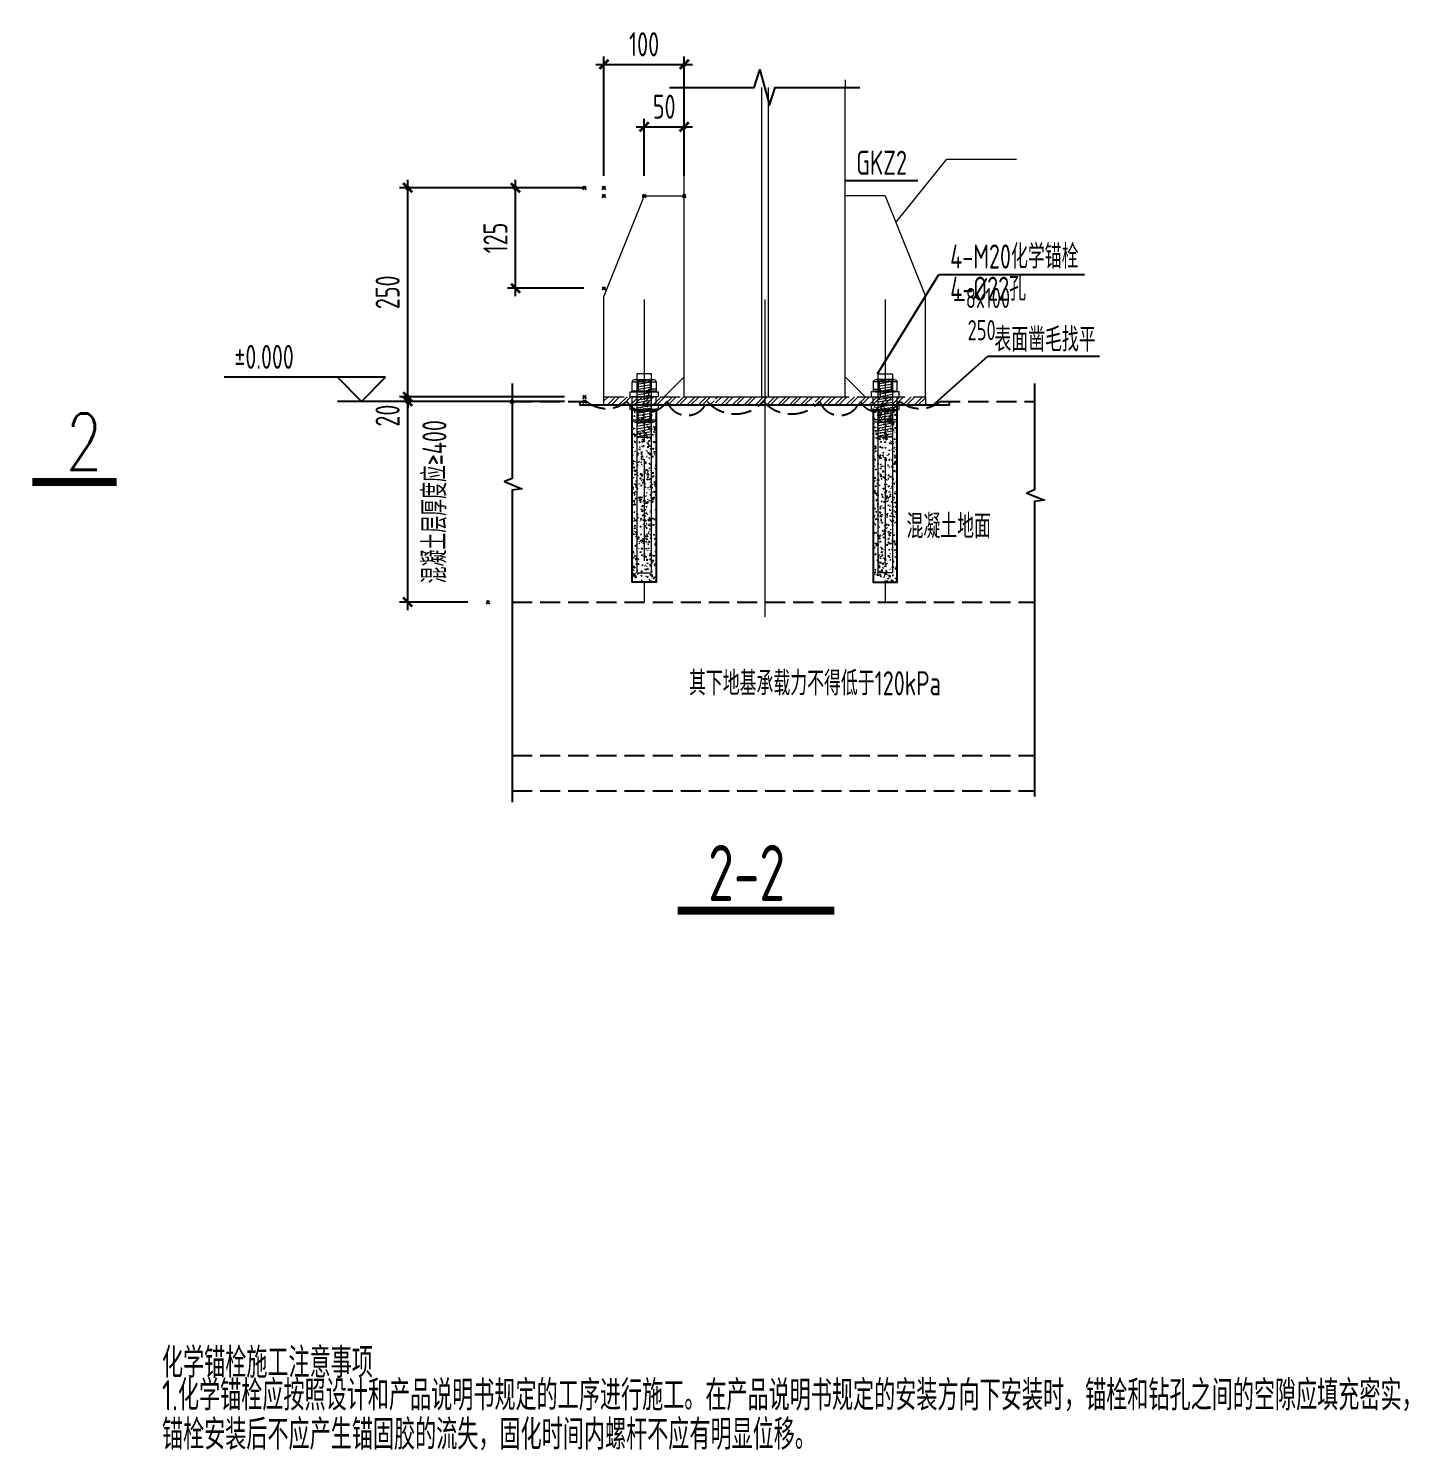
# Model space of a CAD drawing. Extents: x 498328 to 716449, y -893371 to -467753.
# Drawn here: x 580750 to 597922, y -660335 to -642646 of the extents above; entities that cross this region are included whole.
import ezdxf
from ezdxf.enums import TextEntityAlignment as Align

# ---------------------------------------------------------------- set-up
doc = ezdxf.new("R2010")
doc.units = 0
doc.header["$LTSCALE"] = 1000
doc.header["$PDMODE"] = 35
doc.header["$PDSIZE"] = 20
for name, pattern in [('CENTER', [2, 1.25, -0.25, 0.25, -0.25]), ('CENTER2', [28.575, 19.05, -3.175, 3.175, -3.175]), ('Continuous-STNodeDetDraw-DimText', [0]), ('Continuous-STNodeDetDraw-Stiff', [0]), ('DASH', [0.35, 0.25, -0.1])]:
    doc.linetypes.add(name, pattern=pattern)
doc.layers.get('0').update_dxf_attribs({"linetype": 'CONTINUOUS'})
doc.layers.add('22', color=7, linetype='CONTINUOUS', plot=False)
for name, color, linetype in [('AXIS', 251, 'CENTER'), ('DIM', 3, 'CONTINUOUS'), ('DIM_ELEV', 3, 'CONTINUOUS'), ('PUB_TEXT', 7, 'CONTINUOUS'), ('TEXT', 2, 'CONTINUOUS'), ('THIN', 7, 'CONTINUOUS'), ('柱', 2, 'CONTINUOUS')]:
    doc.layers.add(name, color=color, linetype=linetype)
for name, color, linetype, lineweight in [('加强板', 3, 'CONTINUOUS', 9), ('螺栓孔', 51, 'CONTINUOUS', 15), ('详图加劲板', 103, 'CONTINUOUS', 18), ('详图标注文字', 7, 'CONTINUOUS', 18)]:
    doc.layers.add(name, color=color, linetype=linetype, lineweight=lineweight)
doc.styles.add('HZTXT', font='txt.shx', dxfattribs={"bigfont": 'HZTXT'})
doc.styles.add('StTextStyle', font='yjkeng.shx', dxfattribs={"width": 0.7, "height": 250, "bigfont": 'yjkchn.shx'})
doc.styles.add('TSSD_DIMENSION', font='Tssdeng.shx', dxfattribs={"width": 0.7, "bigfont": 'hztxt.shx'})
doc.styles.add('TSSD_NORM', font='Tssdeng.shx', dxfattribs={"width": 0.7, "bigfont": 'hztxt.shx'})
doc.styles.add('TSSD_REIN', font='Tssdeng.shx', dxfattribs={"width": 0.7, "bigfont": 'hztxt.shx'})
doc.dimstyles.new('TSSD_10_100', dxfattribs={"dimtxt": 300, "dimasz": 80, "dimexe": 100, "dimexo": 250, "dimgap": 100, "dimtad": 1, "dimdec": 0, "dimlfac": 0.1, "dimzin": 0, "dimdsep": 46, "dimtxsty": 'TSSD_DIMENSION', "dimblk": 'ARCHTICK', "dimcen": 0, "dimdle": 100, "dimclrt": 7, "dimadec": 0, "dimazin": 0, "dimtfac": 1, "dimtdec": 0, "dimtix": 1, "dimtmove": 2, "dimatfit": 3, "dimldrblk": 'ARCHTICK', "dimfxl": 0, "dimtolj": 1, "dimtzin": 0, "dimarcsym": 0})

# ---------------------------------------------------------------- blocks, each defined once
blk = doc.blocks.new('A$C0D6655A2')
at = {"layer": 'TEXT', "style": 'TSSD_NORM', "width": 0.7}
for s, p in [('化学锚栓施工注意事项', (15357, 12825)), ('1.化学锚栓应按照设计和产品说明书规定的工序进行施工。在产品说明书规定的安装方向下安装时，锚栓和钻孔之间的空隙应填充密实，', (15357, 12420)), ('锚栓安装后不应产生锚固胶的流失，固化时间内螺杆不应有明显位移。', (15357, 11932))]:
    blk.add_text(s, height=375, dxfattribs=at).set_placement(p)
blk = doc.blocks.new('N-M12')
at = {"color": 2, "linetype": 'CENTER2', "ltscale": 0.0075}
blk.add_line((-11.9, 0), (1.4, 0), dxfattribs=at)
for p, q in [((-8.8, -10.4), (-8.8, 10.4)), ((-8.8, 5.2), (-0.6, 5.2)), ((-8.8, -5.2), (-0.6, -5.2))]:
    blk.add_line(p, q)
for points in [[(-10.8, -8), (-10.8, 8)], [(-8.8, 10.4), (-0.6, 10.4), (-0.6, -10.4), (-8.8, -10.4)]]:
    blk.add_lwpolyline(points)
blk.add_lwpolyline([(-0.6, 8.3), (0, 8.3), (0, -8.3), (-0.6, -8.3)], close=True)
for centre, radius, start, end in [((-8.1, 7.8), 2.69, 104.6759, 255.3241), ((-3, 0), 7.75, 137.8966, 222.1034), ((-8.1, -7.8), 2.69, 104.6759, 255.3241)]:
    blk.add_arc(centre, radius, start, end)
blk = doc.blocks.new('_ARCHTICK')
at = {"color": 0, "const_width": 0.4}
blk.add_lwpolyline([(-0.71, -0.71), (0.71, 0.71)], dxfattribs=at)
blk = doc.blocks.new('*D107')
at = {"layer": '22', "color": 0, "transparency": 16777216}
for p in [(585469, -647285), (586767, -647285), (586469, -649781)]:
    blk.add_point(p, dxfattribs=at)
at = {"layer": 'DIM', "color": 0, "lineweight": -2, "transparency": 16777216}
for p, q in [((585469, -649881), (585469, -647185)), ((586517, -647285), (585369, -647285)), ((586219, -649781), (585369, -649781))]:
    blk.add_line(p, q, dxfattribs=at)
at = {"layer": 'DIM', "color": 0, "lineweight": -2, "transparency": 16777216, "xscale": 80, "yscale": 80, "zscale": 80}
for p, rotation in [((585469, -647285), 90), ((585469, -649781), 270)]:
    blk.add_blockref('_ARCHTICK', p, dxfattribs=dict(at, rotation=rotation))
at = {"layer": 'DIM', "color": 7, "transparency": 16777216, "insert": (585804, -648533), "char_height": 300, "attachment_point": 5, "rotation": 90, "style": 'TSSD_DIMENSION'}
blk.add_mtext('\\A1;混凝土层厚度应≥400', dxfattribs=at)
blk = doc.blocks.new('*D110')
at = {"layer": '22', "color": 0, "transparency": 16777216}
for p in [(586811, -644628), (587911, -644628), (587911, -645878)]:
    blk.add_point(p, dxfattribs=at)
at = {"layer": 'DIM', "color": 0, "lineweight": -2, "transparency": 16777216}
for p, q in [((586811, -645978), (586811, -644528)), ((587661, -644628), (586711, -644628)), ((587661, -645878), (586711, -645878))]:
    blk.add_line(p, q, dxfattribs=at)
at = {"layer": 'DIM', "color": 0, "lineweight": -2, "transparency": 16777216, "xscale": 80, "yscale": 80, "zscale": 80}
for p, rotation in [((586811, -644628), 90), ((586811, -645878), 270)]:
    blk.add_blockref('_ARCHTICK', p, dxfattribs=dict(at, rotation=rotation))
at = {"layer": 'DIM', "color": 7, "transparency": 16777216, "insert": (586561, -645253), "char_height": 300, "attachment_point": 5, "rotation": 90, "style": 'TSSD_DIMENSION'}
blk.add_mtext('\\A1;125', dxfattribs=at)
blk = doc.blocks.new('*D111')
at = {"layer": '22', "color": 0, "transparency": 16777216}
for p in [(585469, -647228), (587669, -647228), (587669, -647285)]:
    blk.add_point(p, dxfattribs=at)
at = {"layer": 'DIM', "color": 0, "lineweight": -2, "transparency": 16777216}
for p, q in [((587419, -647228), (585369, -647228)), ((585469, -647228), (585469, -647148)), ((585469, -647285), (585469, -647228)), ((587419, -647285), (585369, -647285)), ((585469, -647285), (585469, -647365))]:
    blk.add_line(p, q, dxfattribs=at)
at = {"layer": 'DIM', "color": 0, "lineweight": -2, "transparency": 16777216, "xscale": 80, "yscale": 80, "zscale": 80}
for p, rotation in [((585469, -647228), 270), ((585469, -647285), 90)]:
    blk.add_blockref('_ARCHTICK', p, dxfattribs=dict(at, rotation=rotation))
at = {"layer": 'DIM', "color": 7, "transparency": 16777216, "insert": (585219, -647462), "char_height": 300, "attachment_point": 5, "rotation": 90, "style": 'TSSD_DIMENSION'}
blk.add_mtext('\\A1;20', dxfattribs=at)
blk = doc.blocks.new('*D112')
at = {"layer": '22', "color": 0, "transparency": 16777216}
for p in [(585469, -644628), (587669, -644628), (587669, -647228)]:
    blk.add_point(p, dxfattribs=at)
at = {"layer": 'DIM', "color": 0, "lineweight": -2, "transparency": 16777216}
for p, q in [((585469, -647328), (585469, -644528)), ((587419, -644628), (585369, -644628)), ((587419, -647228), (585369, -647228))]:
    blk.add_line(p, q, dxfattribs=at)
at = {"layer": 'DIM', "color": 0, "lineweight": -2, "transparency": 16777216, "xscale": 80, "yscale": 80, "zscale": 80}
for p, rotation in [((585469, -644628), 90), ((585469, -647228), 270)]:
    blk.add_blockref('_ARCHTICK', p, dxfattribs=dict(at, rotation=rotation))
at = {"layer": 'DIM', "color": 7, "transparency": 16777216, "insert": (585219, -645928), "char_height": 300, "attachment_point": 5, "rotation": 90, "style": 'TSSD_DIMENSION'}
blk.add_mtext('\\A1;250', dxfattribs=at)
blk = doc.blocks.new('*D113')
at = {"layer": '22', "color": 0, "transparency": 16777216}
for p in [(588911, -643870), (588411, -644728), (588911, -644728)]:
    blk.add_point(p, dxfattribs=at)
at = {"layer": 'DIM', "color": 0, "lineweight": -2, "transparency": 16777216}
for p, q in [((588311, -643870), (589011, -643870)), ((588411, -644478), (588411, -643770)), ((588911, -644478), (588911, -643770))]:
    blk.add_line(p, q, dxfattribs=at)
at = {"layer": 'DIM', "color": 0, "lineweight": -2, "transparency": 16777216, "xscale": 80, "yscale": 80, "zscale": 80, "rotation": 180}
blk.add_blockref('_ARCHTICK', (588411, -643870), dxfattribs=at)
at = {"layer": 'DIM', "color": 0, "lineweight": -2, "transparency": 16777216, "xscale": 80, "yscale": 80, "zscale": 80}
blk.add_blockref('_ARCHTICK', (588911, -643870), dxfattribs=at)
at = {"layer": 'DIM', "color": 7, "transparency": 16777216, "insert": (588661, -643620), "char_height": 300, "attachment_point": 5, "style": 'TSSD_DIMENSION'}
blk.add_mtext('\\A1;50', dxfattribs=at)
blk = doc.blocks.new('*D114')
at = {"layer": '22', "color": 0, "transparency": 16777216}
for p in [(588911, -643093), (587911, -644728), (588911, -644728)]:
    blk.add_point(p, dxfattribs=at)
at = {"layer": 'DIM', "color": 0, "lineweight": -2, "transparency": 16777216}
for p, q in [((587811, -643093), (589011, -643093)), ((587911, -644478), (587911, -642993)), ((588911, -644478), (588911, -642993))]:
    blk.add_line(p, q, dxfattribs=at)
at = {"layer": 'DIM', "color": 0, "lineweight": -2, "transparency": 16777216, "xscale": 80, "yscale": 80, "zscale": 80, "rotation": 180}
blk.add_blockref('_ARCHTICK', (587911, -643093), dxfattribs=at)
at = {"layer": 'DIM', "color": 0, "lineweight": -2, "transparency": 16777216, "xscale": 80, "yscale": 80, "zscale": 80}
blk.add_blockref('_ARCHTICK', (588911, -643093), dxfattribs=at)
at = {"layer": 'DIM', "color": 7, "transparency": 16777216, "insert": (588411, -642843), "char_height": 300, "attachment_point": 5, "style": 'TSSD_DIMENSION'}
blk.add_mtext('\\A1;100', dxfattribs=at)

msp = doc.modelspace()

# ---------------------------------------------------------------- hatches: boundary and pattern name
h = msp.add_hatch()
h.set_pattern_fill('离散材料', color=256, scale=50, style=0)
h.set_pattern_definition([(0, (-2840043.43, 193011.68), (132, 228), [12, -201, 9, -87, 18, -213]), (10, (-2840100.43, 193134.68), (80.676137, 285.344285), [21, -51, 27, -159, 15, -198]), (20, (-2840130.43, 193038.68), (133.4709536, 220.9762534), [24, -165, 21, -123, 15, -96]), (30, (-2840043.43, 193020.68), (-21.969256, 254.051868), [15, -99, 12, -147, 9, -195]), (40, (-2840127.43, 193086.68), (33.8359173, 216.3703554), [12, -132, 9, -84, 24, -153]), (50, (-2840082.43, 192978.68), (-80.247865, 235.733494), [6, -111, 15, -183, 18, -93]), (60, (-2840073.43, 192999.68), (-99.47303, 223.707658), [15, -123, 6, -144, 12, -111]), (70, (-2840106.43, 192963.68), (-109.89227, 215.586848), [9, -57, 18, -96, 12, -132]), (80, (-2840091.43, 193140.68), (-208.565344, 164.71945), [21, -132, 9, -156, 18, -147]), (90, (-2840073.43, 193011.68), (-264, 111), [18, -93, 12, -183, 6, -186]), (100, (-2840121.43, 193104.68), (-247.971459, 145.145291), [21, -117, 18, -96, 21, -219]), (110, (-2840142.43, 192933.68), (-240.440342, 81.691138), [24, -78, 12, -159, 18, -174]), (120, (-2840223.43, 192969.68), (-286.649944, 28.492268), [15, -201, 18, -93, 21, -123]), (130, (-2840157.43, 192903.68), (-279.107767, 71.266081), [9, -66, 12, -129, 24, -168]), (140, (-2840247.43, 193143.68), (-220.5968516, -34.205688), [18, -108, 21, -93, 12, -126]), (150, (-2839998.43, 192885.68), (-204.824972, -120.767259), [12, -84, 24, -186, 21, -171]), (160, (-2840196.43, 193053.68), (-237.901074, -162.428689), [18, -126, 15, -114, 12, -183]), (170, (-2840178.43, 192981.68), (-215.644047, -169.123165), [27, -99, 18, -135, 24, -132])])
edge = h.paths.add_edge_path()
edge.add_arc((588473.6, -647442.9), 119.4, 42.92939, 120.20841)
edge.add_line((588413.5, -647339.6), (588411, -649535.1))
edge.add_line((588411, -649535.1), (588561, -649535.1))
edge.add_line((588561, -649535.1), (588561, -647361.5))
edge = h.paths.add_edge_path()
edge.add_line((588261, -649535.1), (588411, -649535.1))
edge.add_line((588411, -649535.1), (588413.5, -647339.6))
edge.add_arc((588244.8, -646979.1), 398.1, 272.33418, 295.07337, ccw=False)
edge.add_line((588261, -647376.8), (588261, -649535.1))
h = msp.add_hatch()
h.set_pattern_fill('离散材料', color=256, scale=50, style=0)
h.set_pattern_definition([(0, (-2839853.43, 193011.68), (132, 228), [12, -201, 9, -87, 18, -213]), (10, (-2839910.43, 193134.68), (80.676137, 285.344285), [21, -51, 27, -159, 15, -198]), (20, (-2839940.43, 193038.68), (133.4709536, 220.9762534), [24, -165, 21, -123, 15, -96]), (30, (-2839853.43, 193020.68), (-21.969256, 254.051868), [15, -99, 12, -147, 9, -195]), (40, (-2839937.43, 193086.68), (33.8359173, 216.3703554), [12, -132, 9, -84, 24, -153]), (50, (-2839892.43, 192978.68), (-80.247865, 235.733494), [6, -111, 15, -183, 18, -93]), (60, (-2839883.43, 192999.68), (-99.47303, 223.707658), [15, -123, 6, -144, 12, -111]), (70, (-2839916.43, 192963.68), (-109.89227, 215.586848), [9, -57, 18, -96, 12, -132]), (80, (-2839901.43, 193140.68), (-208.565344, 164.71945), [21, -132, 9, -156, 18, -147]), (90, (-2839883.43, 193011.68), (-264, 111), [18, -93, 12, -183, 6, -186]), (100, (-2839931.43, 193104.68), (-247.971459, 145.145291), [21, -117, 18, -96, 21, -219]), (110, (-2839952.43, 192933.68), (-240.440342, 81.691138), [24, -78, 12, -159, 18, -174]), (120, (-2840033.43, 192969.68), (-286.649944, 28.492268), [15, -201, 18, -93, 21, -123]), (130, (-2839967.43, 192903.68), (-279.107767, 71.266081), [9, -66, 12, -129, 24, -168]), (140, (-2840057.43, 193143.68), (-220.5968516, -34.205688), [18, -108, 21, -93, 12, -126]), (150, (-2839808.43, 192885.68), (-204.824972, -120.767259), [12, -84, 24, -186, 21, -171]), (160, (-2840006.43, 193053.68), (-237.901074, -162.428689), [18, -126, 15, -114, 12, -183]), (170, (-2839988.43, 192981.68), (-215.644047, -169.123165), [27, -99, 18, -135, 24, -132])])
edge = h.paths.add_edge_path()
edge.add_arc((591348.5, -647442.9), 119.4, 419.79159, 497.07061, ccw=False)
edge.add_line((591408.5, -647339.6), (591411, -649535.1))
edge.add_line((591411, -649535.1), (591261, -649535.1))
edge.add_line((591261, -649535.1), (591261, -647361.5))
edge = h.paths.add_edge_path()
edge.add_line((591561, -649535.1), (591411, -649535.1))
edge.add_line((591411, -649535.1), (591408.5, -647339.6))
edge.add_arc((591577.2, -646979.1), 398.1, 244.92663, 267.66582)
edge.add_line((591561, -647376.8), (591561, -649535.1))
at = {"layer": '加强板', "linetype": 'DASH'}
h = msp.add_hatch(dxfattribs=at)
h.set_pattern_fill('金属', color=256, scale=40, style=0)
h.set_pattern_definition([(45, (-2835692.18, 187078.68), (-70.710678, 70.710678), []), (45, (-2835645.04, 187078.68), (-70.710678, 70.710678), [])])
h.paths.add_polyline_path([(589281, -647227.8), (589257.7, -647227.8), (587911, -647227.8), (587911, -647327.8), (589281, -647327.8)])
h.paths.add_polyline_path([(590521, -647227.8), (590217.7, -647227.8), (589301, -647227.8), (589301, -647327.8), (589604.4, -647327.8), (590521, -647327.8)])
h.paths.add_polyline_path([(591911, -647227.8), (590541, -647227.8), (590541, -647327.8), (590564.4, -647327.8), (591911, -647327.8)])
at = {"layer": '螺栓孔'}
h = msp.add_hatch(dxfattribs=at)
h.set_pattern_fill('_USER', color=256, scale=32, angle=10, style=0, pattern_type=0)
h.set_pattern_definition([(10, (-3043997.37, 69549.057), (-5.55674169, 31.5138481), [])])
h.paths.add_polyline_path([(588501, -647012.6), (588321, -647012.6), (588321, -647731.3), (588501, -647731.3)])
h = msp.add_hatch(dxfattribs=at)
h.set_pattern_fill('_USER', color=256, scale=32, angle=10, style=0, pattern_type=0)
h.set_pattern_definition([(10, (-3043807.37, 69549.057), (-5.55674169, 31.5138481), [])])
h.paths.add_polyline_path([(591321, -647012.6), (591501, -647012.6), (591501, -647731.3), (591321, -647731.3)])

# ---------------------------------------------------------------- linework, layer by layer
for p, q in [((590911, -644538.9), (591817.6, -644538.9)), ((591316, -646940.8), (592079.1, -645705.4)), ((592079.1, -645705.4), (593892.2, -645705.4)), ((591989.5, -647346), (592685.6, -646723.6)), ((592685.6, -646723.6), (594075.5, -646723.6))]:
    msp.add_line(p, q)
for points in [[(586767.5, -647061.7), (586767.5, -648243.5), (586672.2, -648283.4), (586890.4, -648371.4), (586767.5, -648387.8), (586767.5, -652268.4)], [(593268.4, -647061.7), (593268.4, -648387), (593173.1, -648426.9), (593391.3, -648514.9), (593268.4, -648531.3), (593268.4, -652199.5)], [(587611, -647284.9), (587611, -647327.8), (592211, -647327.8), (592211, -647284.9)]]:
    msp.add_lwpolyline(points)
at = {"linetype": 'DASH'}
msp.add_lwpolyline([(586767.5, -647284.9), (587694.8, -647284.9, 0.3532582), (588194.8, -647284.9), (588194.8, -647284.9, 0.5451237), (588694.9, -647284.9), (588694.9, -647284.9, 0.6939632), (589195, -647284.9), (589195, -647284.9, 0.446764), (589894.8, -647284.9, 0.446764), (590594.6, -647284.9), (590594.6, -647284.9, 0.6939632), (591094.6, -647284.9), (591094.6, -647284.9, 0.5451237), (591594.7, -647284.9), (591594.7, -647284.9, 0.3532582), (592094.8, -647284.9), (593268.4, -647284.9)], format="xyb", dxfattribs=at)
at = {"color": 253}
for points in [[(588561, -647372.9), (588561, -649535.1), (588261, -649535.1), (588261, -647327.9)], [(591261, -647372.9), (591261, -649535.1), (591561, -649535.1), (591561, -647327.9)]]:
    msp.add_lwpolyline(points, dxfattribs=at)
at = {"const_width": 100}
for points in [[(580800.5, -648285.9), (581848.4, -648285.9)], [(588828.5, -653619.2), (590776.2, -653619.2)]]:
    msp.add_lwpolyline(points, dxfattribs=at)
at = {"linetype": 'DASH'}
for points in [[(586767.5, -649780.9), (593268.4, -649780.9)], [(586767.5, -651688.9), (593268.4, -651688.9)], [(586767.5, -652130.8), (593268.4, -652130.8)]]:
    msp.add_lwpolyline(points, dxfattribs=at)
at = {"layer": 'AXIS', "lineweight": 20}
for p, q in [((588411, -646019.1), (588411, -649965.9)), ((591411, -646019.1), (591411, -649965.9))]:
    msp.add_line(p, q, dxfattribs=at)
at = {"layer": 'DIM_ELEV'}
for p, q in [((585194, -646984.9), (583185.2, -646984.9)), ((584894, -647284.9), (584594, -646984.9)), ((584894, -647284.9), (585194, -646984.9)), ((586205.6, -647284.9), (584594, -647284.9))]:
    msp.add_line(p, q, dxfattribs=at)
at = {"layer": 'THIN'}
msp.add_lwpolyline([(588727, -643379.8), (589781, -643379.8), (589851, -643159.8), (589971, -643599.8), (590041, -643379.8), (591095, -643379.8)], dxfattribs=at)
at = {"layer": '加强板', "linetype": 'DASH'}
msp.add_lwpolyline([(587911, -647227.8), (591911, -647227.8), (591911, -647327.8), (587911, -647327.8), (587911, -647227.8)], dxfattribs=at)
at = {"layer": '柱', "lineweight": 18}
for p, q in [((588911, -643379.8), (588911, -643283.8)), ((590911, -643283.8), (590911, -643379.8)), ((588911, -643379.8), (589007, -643379.8)), ((588911, -647227.8), (588911, -643379.8)), ((589869.5, -643379.8), (589869.5, -647227.8)), ((589952.5, -643379.8), (589952.5, -647227.8)), ((590815, -643379.8), (590911, -643379.8)), ((590911, -647227.8), (590911, -643379.8)), ((588567, -647131.8), (588471, -647131.8)), ((588471, -647227.8), (588471, -647131.8)), ((588911, -647227.8), (590911, -647227.8)), ((591255, -647131.8), (591351, -647131.8)), ((591351, -647227.8), (591351, -647131.8))]:
    msp.add_line(p, q, dxfattribs=at)
at = {"layer": '螺栓孔', "color": 1}
msp.add_line((589911, -646019.1), (589911, -649965.9), dxfattribs=at)
at = {"layer": '螺栓孔'}
for p, q in [((588261, -647327.8), (588261, -647227.8)), ((588561, -647327.8), (588561, -647227.8)), ((591261, -647327.8), (591261, -647227.8)), ((591561, -647327.8), (591561, -647227.8)), ((588321, -647731.3), (588501, -647731.3)), ((591501, -647731.3), (591321, -647731.3))]:
    msp.add_line(p, q, dxfattribs=at)
for points in [[(588501, -649419.2), (588501, -646940.8), (588321, -646940.8), (588321, -649419.2), (588501, -649419.2)], [(591321, -649419.2), (591321, -646940.8), (591501, -646940.8), (591501, -649419.2), (591321, -649419.2)], [(588237.7, -647168.1), (588584.4, -647168.1), (588584.4, -647227.8), (588237.7, -647227.8)], [(591584.4, -647168.1), (591237.7, -647168.1), (591237.7, -647227.8), (591584.4, -647227.8)], [(588237.7, -647327.8), (588584.4, -647327.8), (588584.4, -647387.6), (588237.7, -647387.6)], [(591584.4, -647327.8), (591237.7, -647327.8), (591237.7, -647387.6), (591584.4, -647387.6)]]:
    msp.add_lwpolyline(points, close=True, dxfattribs=at)
at = {"layer": '详图加劲板', "color": 103, "linetype": 'Continuous-STNodeDetDraw-Stiff', "lineweight": 18}
for p, q in [((588411, -644727.8), (587911, -645977.8)), ((588411, -644727.8), (588911, -644727.8)), ((591411, -644727.8), (590911, -644727.8)), ((591411, -644727.8), (591911, -645977.8)), ((587911, -647227.8), (587911, -645977.8)), ((591911, -647227.8), (591911, -645977.8)), ((588661, -647227.8), (588911, -646977.8)), ((591161, -647227.8), (590911, -646977.8))]:
    msp.add_line(p, q, dxfattribs=at)
at = {"layer": '详图标注文字', "color": 7, "linetype": 'Continuous-STNodeDetDraw-DimText', "lineweight": 18}
for p, q in [((591544.5, -645061.6), (592176.4, -644271.8)), ((592176.4, -644271.8), (593044.6, -644271.8))]:
    msp.add_line(p, q, dxfattribs=at)

# ---------------------------------------------------------------- block references
msp.add_blockref('A$C0D6655A2', (567054.7, -672255))
at = {"layer": '螺栓孔', "yscale": 14.39999999990687}
for p, xscale, zscale, rotation in [((588411, -647168.1), 14.39999999990687, 14.39999999990687, 270), ((591411, -647168.1), -14.39999999990687, 14.39999999990687, 90), ((588411, -647387.6), -14.39999999990687, 14.4, 270), ((591411, -647387.6), 14.39999999990687, 14.39999999990687, 90.00000000000001)]:
    msp.add_blockref('N-M12', p, dxfattribs=dict(at, xscale=xscale, zscale=zscale, rotation=rotation))

# ---------------------------------------------------------------- texts
for s, height, style, width, p in [('GKZ2', 300, 'TSSD_REIN', 0.7, (591051.1, -644466.2)), ('4-M20化学锚栓', 300, 'TSSD_REIN', 0.7, (592219.2, -645632.7)), ('4-%%C22孔', 300, 'TSSD_REIN', 0.7, (592219.2, -646033.6)), ('表面凿毛找平', 300, 'TSSD_REIN', 0.7, (592769.2, -646666.3)), ('2', 700, 'HZTXT', 0.75, (581218, -648136.4)), ('混凝土地面', 300, 'TSSD_REIN', 0.7, (591675.5, -648987.9)), ('其下地基承载力不得低于120kPa', 300, 'TSSD_REIN', 0.7, (588969.5, -650940.9)), ('2-2', 700, 'TSSD_REIN', 0.7, (589207.8, -653500.6))]:
    msp.add_text(s, height=height, dxfattribs=dict(style=style, width=width)).set_placement(p)
at = {"layer": 'PUB_TEXT', "style": 'TSSD_REIN', "width": 0.7}
msp.add_text('%%P0.000', height=297.5, dxfattribs=at).set_placement((583314.2, -646879.9))
at = {"layer": '详图标注文字', "color": 7, "style": 'StTextStyle', "width": 0.7}
for s, p in [('—8x100', (592610.5, -646198.4)), ('250', (592610.5, -646598.4))]:
    msp.add_text(s, height=250, dxfattribs=at).set_placement(p, align=Align.BOTTOM_CENTER)

# ---------------------------------------------------------------- dimensions: what is measured, and where the dimension line sits
at = {"layer": 'DIM'}
for p1, p2, distance, text, picture, middle in [((587911, -644727.8), (588911, -644727.8), 1634.9, '100', '*D114', (588411, -642842.9)), ((588411, -644727.8), (588911, -644727.8), 857.9, '50', '*D113', (588661, -643619.9)), ((587668.9, -647227.8), (587668.9, -644627.8), 2200, '250', '*D112', (585218.9, -645927.8)), ((587911, -645877.8), (587911, -644627.8), 1100, '125', '*D110', (586561, -645252.8))]:
    dim = msp.add_aligned_dim(p1=p1, p2=p2, distance=distance, text=text, dimstyle='TSSD_10_100', dxfattribs=at)
    dim.commit()
    dim.dimension.update_dxf_attribs({"geometry": picture, "text_midpoint": middle})
for base, p1, p2, text, picture, middle, dimtype in [((585468.9, -647284.9), (586468.9, -649780.9), (586767.5, -647284.9), '混凝土层厚度应≥400', '*D107', (585804.5, -648532.9), 128), ((585468.9, -647227.8), (587668.9, -647284.9), (587668.9, -647227.8), '20', '*D111', (585218.9, -647462.2), 129)]:
    dim = msp.add_linear_dim(base=base, p1=p1, p2=p2, angle=90, text=text, dimstyle='TSSD_10_100', dxfattribs=at)
    dim.commit()
    dim.dimension.update_dxf_attribs({"geometry": picture, "text_midpoint": middle, "dimtype": dimtype})

doc.saveas('drawing.dxf')
